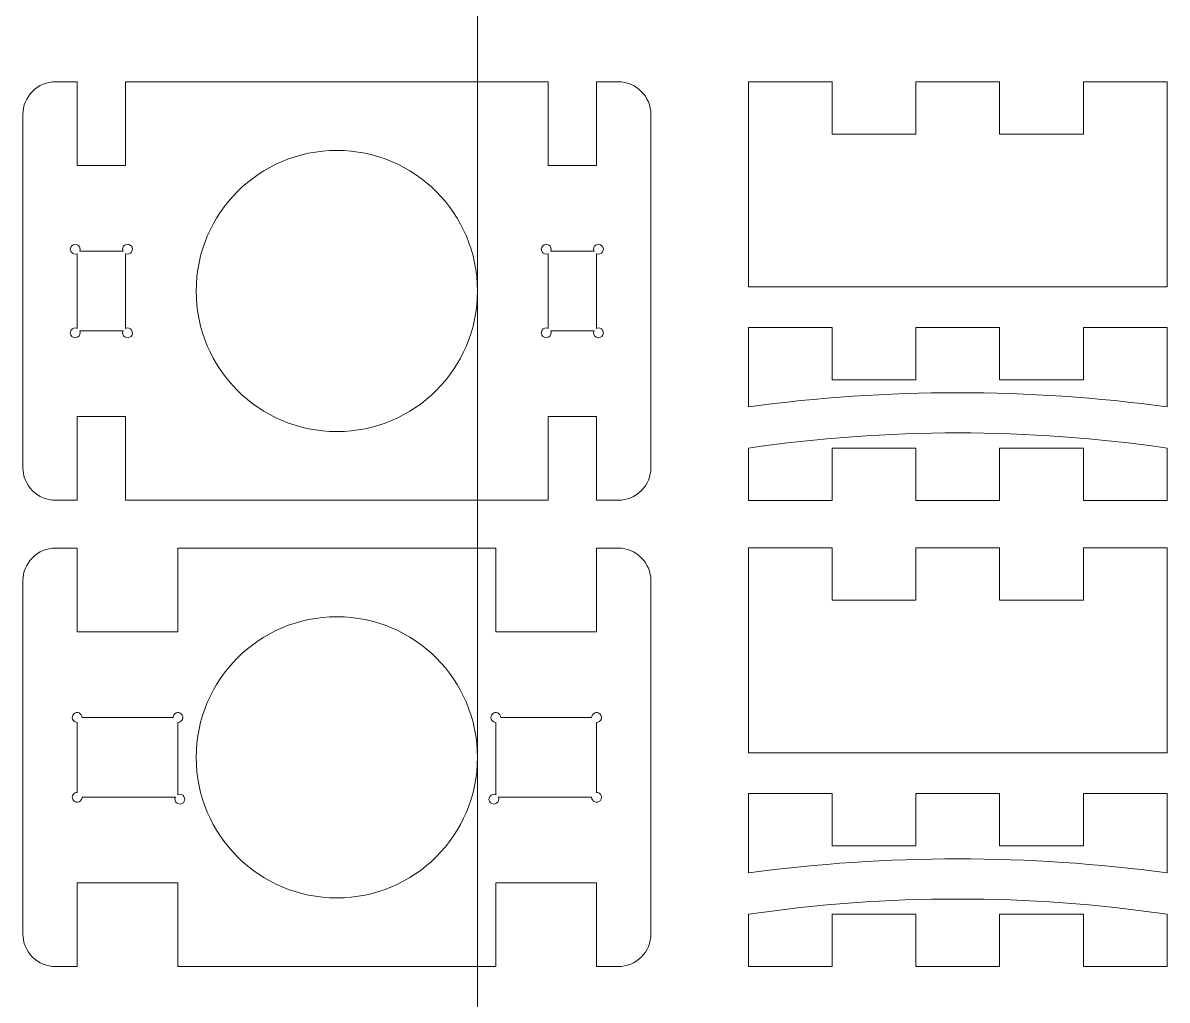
# Model space of a CAD drawing. Header units: millimetres. Extents: x -225 to -1, y -480 to 312.
# Drawn here: x -225 to -137.6, y 79.7 to 154.5 of the extents above; entities that cross this region are included whole.
import ezdxf

# ---------------------------------------------------------------- set-up
doc = ezdxf.new("R2010")
doc.units = ezdxf.units.MM
doc.header["$MEASUREMENT"] = 0
doc.layers.add('Ebene 1', color=7, linetype='Continuous')

msp = doc.modelspace()

# ---------------------------------------------------------------- linework, layer by layer
at = {"color": 1, "lineweight": 9}
for points, knots in [([(-190.2939, 133.9706), (-190.2939, 139.9077), (-195.1068, 144.7206), (-201.0439, 144.7206), (-201.0439, 144.7206), (-206.9809, 144.7206), (-211.7939, 139.9077), (-211.7939, 133.9706), (-211.7939, 133.9706), (-211.7939, 128.0336), (-206.981, 123.2206), (-201.0439, 123.2206), (-201.0439, 123.2206), (-195.1069, 123.2206), (-190.2939, 128.0335), (-190.2939, 133.9705), (-190.2939, 312.0805), (-190.2939, -222.2554), (-190.2939, 133.9706)], [0, 0, 0, 0, 0.2, 0.2, 0.2, 0.2, 0.4, 0.4, 0.4, 0.4, 0.6, 0.6, 0.6, 0.6, 1, 1, 1, 1.0001, 1.0001, 1.0001, 1.0001]), ([(-190.2939, 62.2386), (-190.2939, 68.1757), (-195.1068, 72.9886), (-201.0439, 72.9886), (-201.0439, 72.9886), (-206.9809, 72.9886), (-211.7939, 68.1757), (-211.7939, 62.2386), (-211.7939, 62.2386), (-211.7939, 56.3016), (-206.981, 51.4886), (-201.0439, 51.4886), (-201.0439, 51.4886), (-195.1069, 51.4886), (-190.2939, 56.3015), (-190.2939, 62.2385), (-190.2939, 240.3485), (-190.2939, -293.9874), (-190.2939, 62.2386)], [0, 0, 0, 0, 0.2, 0.2, 0.2, 0.2, 0.4, 0.4, 0.4, 0.4, 0.6, 0.6, 0.6, 0.6, 1, 1, 1, 1.0001, 1.0001, 1.0001, 1.0001]), ([(-190.2939, -9.4934), (-190.2939, -3.5563), (-195.1068, 1.2566), (-201.0439, 1.2566), (-201.0439, 1.2566), (-206.9809, 1.2566), (-211.7939, -3.5563), (-211.7939, -9.4934), (-211.7939, -9.4934), (-211.7939, -15.4304), (-206.981, -20.2434), (-201.0439, -20.2434), (-201.0439, -20.2434), (-195.1069, -20.2434), (-190.2939, -15.4305), (-190.2939, -9.4935), (-190.2939, 168.6165), (-190.2939, -365.7194), (-190.2939, -9.4934)], [0, 0, 0, 0, 0.2, 0.2, 0.2, 0.2, 0.4, 0.4, 0.4, 0.4, 0.6, 0.6, 0.6, 0.6, 1, 1, 1, 1.0001, 1.0001, 1.0001, 1.0001]), ([(-222.5439, 117.9706), (-223.2065, 117.9702), (-223.8422, 118.233), (-224.311, 118.7013), (-224.311, 118.7013), (-224.7799, 119.1695), (-225.0435, 119.808), (-225.0439, 120.4706), (-225.0439, 120.4706), (-225.0439, 120.4706), (-225.0439, 147.4706), (-225.0439, 147.4706), (-225.0439, 147.4706), (-225.0443, 148.1332), (-224.7815, 148.7689), (-224.3132, 149.2377), (-224.3132, 149.2377), (-223.845, 149.7066), (-223.2065, 149.9702), (-222.5439, 149.9706), (-222.5439, 149.9706), (-222.5439, 149.9706), (-220.8939, 149.9706), (-220.8939, 149.9706), (-220.8939, 149.9706), (-220.8939, 149.9706), (-220.8939, 143.5706), (-220.8939, 143.5706), (-220.8939, 143.5706), (-220.8939, 143.5706), (-217.1939, 143.5706), (-217.1939, 143.5706), (-217.1939, 143.5706), (-217.1939, 143.5706), (-217.1939, 149.9706), (-217.1939, 149.9706), (-217.1939, 149.9706), (-217.1939, 149.9706), (-184.8939, 149.9706), (-184.8939, 149.9706), (-184.8939, 149.9706), (-184.8939, 149.9706), (-184.8939, 143.5706), (-184.8939, 143.5706), (-184.8939, 143.5706), (-184.8939, 143.5706), (-181.1939, 143.5706), (-181.1939, 143.5706), (-181.1939, 143.5706), (-181.1939, 143.5706), (-181.1939, 149.9706), (-181.1939, 149.9706), (-181.1939, 149.9706), (-181.1939, 149.9706), (-179.5439, 149.9706), (-179.5439, 149.9706), (-179.5439, 149.9706), (-178.8813, 149.971), (-178.2456, 149.7082), (-177.7768, 149.2399), (-177.7768, 149.2399), (-177.3079, 148.7717), (-177.0443, 148.1332), (-177.0439, 147.4706), (-177.0439, 147.4706), (-177.0439, 147.4706), (-177.0439, 120.4706), (-177.0439, 120.4706), (-177.0439, 120.4706), (-177.0435, 119.808), (-177.3063, 119.1723), (-177.7746, 118.7035), (-177.7746, 118.7035), (-178.2428, 118.2346), (-178.8813, 117.971), (-179.5439, 117.9706), (-179.5439, 117.9706), (-179.5439, 117.9706), (-181.1939, 117.9706), (-181.1939, 117.9706), (-181.1939, 117.9706), (-181.1939, 117.9706), (-181.1939, 124.3706), (-181.1939, 124.3706), (-181.1939, 124.3706), (-181.1939, 124.3706), (-184.8939, 124.3706), (-184.8939, 124.3706), (-184.8939, 124.3706), (-184.8939, 124.3706), (-184.8939, 117.9706), (-184.8939, 117.9706), (-184.8939, 117.9706), (-184.8939, 117.9706), (-217.1939, 117.9706), (-217.1939, 117.9706), (-217.1939, 117.9706), (-217.1939, 117.9706), (-217.1939, 124.3706), (-217.1939, 124.3706), (-217.1939, 124.3706), (-217.1939, 124.3706), (-220.8939, 124.3706), (-220.8939, 124.3706), (-220.8939, 124.3706), (-220.8939, 124.3706), (-220.8939, 117.9706), (-220.8939, 117.9706), (-220.8939, 117.9706), (-220.8939, 117.9706), (-222.5439, 117.9706), (-222.5439, 117.9706)], [0, 0, 0, 0, 0.0344828, 0.0344828, 0.0344828, 0.0344828, 0.0689655, 0.0689655, 0.0689655, 0.0689655, 0.1034483, 0.1034483, 0.1034483, 0.1034483, 0.137931, 0.137931, 0.137931, 0.137931, 0.1724138, 0.1724138, 0.1724138, 0.1724138, 0.2068966, 0.2068966, 0.2068966, 0.2068966, 0.2413793, 0.2413793, 0.2413793, 0.2413793, 0.2758621, 0.2758621, 0.2758621, 0.2758621, 0.3103448, 0.3103448, 0.3103448, 0.3103448, 0.3448276, 0.3448276, 0.3448276, 0.3448276, 0.3793103, 0.3793103, 0.3793103, 0.3793103, 0.4137931, 0.4137931, 0.4137931, 0.4137931, 0.4482759, 0.4482759, 0.4482759, 0.4482759, 0.4827586, 0.4827586, 0.4827586, 0.4827586, 0.5172414, 0.5172414, 0.5172414, 0.5172414, 0.5517241, 0.5517241, 0.5517241, 0.5517241, 0.5862069, 0.5862069, 0.5862069, 0.5862069, 0.6206897, 0.6206897, 0.6206897, 0.6206897, 0.6551724, 0.6551724, 0.6551724, 0.6551724, 0.6896552, 0.6896552, 0.6896552, 0.6896552, 0.7241379, 0.7241379, 0.7241379, 0.7241379, 0.7586207, 0.7586207, 0.7586207, 0.7586207, 0.7931034, 0.7931034, 0.7931034, 0.7931034, 0.8275862, 0.8275862, 0.8275862, 0.8275862, 0.862069, 0.862069, 0.862069, 0.862069, 0.8965517, 0.8965517, 0.8965517, 0.8965517, 0.9310345, 0.9310345, 0.9310345, 0.9310345, 1, 1, 1, 1]), ([(-217.1939, 131.1143), (-217.0287, 131.1864), (-216.8355, 131.1308), (-216.7339, 130.9819), (-216.7339, 130.9819), (-216.6324, 130.8329), (-216.6511, 130.6328), (-216.7786, 130.5053), (-216.7786, 130.5053), (-216.906, 130.3778), (-217.1062, 130.3591), (-217.2551, 130.4606), (-217.2551, 130.4606), (-217.4041, 130.5622), (-217.4597, 130.7554), (-217.3876, 130.9206), (-217.3876, 130.9206), (-217.3876, 130.9206), (-220.7002, 130.9206), (-220.7002, 130.9206), (-220.7002, 130.9206), (-220.6281, 130.7554), (-220.6837, 130.5622), (-220.8326, 130.4606), (-220.8326, 130.4606), (-220.9816, 130.3591), (-221.1817, 130.3778), (-221.3092, 130.5053), (-221.3092, 130.5053), (-221.4367, 130.6327), (-221.4554, 130.8329), (-221.3539, 130.9818), (-221.3539, 130.9818), (-221.2523, 131.1308), (-221.0591, 131.1864), (-220.8939, 131.1143), (-220.8939, 131.1143), (-220.8939, 131.1143), (-220.8939, 136.8269), (-220.8939, 136.8269), (-220.8939, 136.8269), (-221.0591, 136.7548), (-221.2523, 136.8104), (-221.3539, 136.9593), (-221.3539, 136.9593), (-221.4554, 137.1083), (-221.4367, 137.3084), (-221.3092, 137.4359), (-221.3092, 137.4359), (-221.1818, 137.5634), (-220.9816, 137.5821), (-220.8327, 137.4806), (-220.8327, 137.4806), (-220.6837, 137.379), (-220.6281, 137.1858), (-220.7002, 137.0206), (-220.7002, 137.0206), (-220.7002, 137.0206), (-217.3876, 137.0206), (-217.3876, 137.0206), (-217.3876, 137.0206), (-217.4597, 137.1858), (-217.4041, 137.379), (-217.2552, 137.4806), (-217.2552, 137.4806), (-217.1062, 137.5821), (-216.9061, 137.5634), (-216.7786, 137.4359), (-216.7786, 137.4359), (-216.6511, 137.3085), (-216.6324, 137.1083), (-216.7339, 136.9594), (-216.7339, 136.9594), (-216.8355, 136.8104), (-217.0287, 136.7548), (-217.1939, 136.8269), (-217.1939, 136.8269), (-217.1939, 136.8269), (-217.1939, 131.1143), (-217.1939, 131.1143)], [0, 0, 0, 0, 0.047619, 0.047619, 0.047619, 0.047619, 0.0952381, 0.0952381, 0.0952381, 0.0952381, 0.1428571, 0.1428571, 0.1428571, 0.1428571, 0.1904762, 0.1904762, 0.1904762, 0.1904762, 0.2380952, 0.2380952, 0.2380952, 0.2380952, 0.2857143, 0.2857143, 0.2857143, 0.2857143, 0.3333333, 0.3333333, 0.3333333, 0.3333333, 0.3809524, 0.3809524, 0.3809524, 0.3809524, 0.4285714, 0.4285714, 0.4285714, 0.4285714, 0.4761905, 0.4761905, 0.4761905, 0.4761905, 0.5238095, 0.5238095, 0.5238095, 0.5238095, 0.5714286, 0.5714286, 0.5714286, 0.5714286, 0.6190476, 0.6190476, 0.6190476, 0.6190476, 0.6666667, 0.6666667, 0.6666667, 0.6666667, 0.7142857, 0.7142857, 0.7142857, 0.7142857, 0.7619048, 0.7619048, 0.7619048, 0.7619048, 0.8095238, 0.8095238, 0.8095238, 0.8095238, 0.8571429, 0.8571429, 0.8571429, 0.8571429, 0.9047619, 0.9047619, 0.9047619, 0.9047619, 1, 1, 1, 1]), ([(-184.8939, 136.8269), (-185.0591, 136.7548), (-185.2523, 136.8104), (-185.3539, 136.9593), (-185.3539, 136.9593), (-185.4554, 137.1083), (-185.4367, 137.3084), (-185.3092, 137.4359), (-185.3092, 137.4359), (-185.1818, 137.5634), (-184.9816, 137.5821), (-184.8327, 137.4806), (-184.8327, 137.4806), (-184.6837, 137.379), (-184.6281, 137.1858), (-184.7002, 137.0206), (-184.7002, 137.0206), (-184.7002, 137.0206), (-181.3876, 137.0206), (-181.3876, 137.0206), (-181.3876, 137.0206), (-181.4597, 137.1858), (-181.4041, 137.379), (-181.2552, 137.4806), (-181.2552, 137.4806), (-181.1062, 137.5821), (-180.9061, 137.5634), (-180.7786, 137.4359), (-180.7786, 137.4359), (-180.6511, 137.3085), (-180.6324, 137.1083), (-180.7339, 136.9594), (-180.7339, 136.9594), (-180.8355, 136.8104), (-181.0287, 136.7548), (-181.1939, 136.8269), (-181.1939, 136.8269), (-181.1939, 136.8269), (-181.1939, 131.1143), (-181.1939, 131.1143), (-181.1939, 131.1143), (-181.0287, 131.1864), (-180.8355, 131.1308), (-180.7339, 130.9819), (-180.7339, 130.9819), (-180.6324, 130.8329), (-180.6511, 130.6328), (-180.7786, 130.5053), (-180.7786, 130.5053), (-180.906, 130.3778), (-181.1062, 130.3591), (-181.2551, 130.4606), (-181.2551, 130.4606), (-181.4041, 130.5622), (-181.4597, 130.7554), (-181.3876, 130.9206), (-181.3876, 130.9206), (-181.3876, 130.9206), (-184.7002, 130.9206), (-184.7002, 130.9206), (-184.7002, 130.9206), (-184.6281, 130.7554), (-184.6837, 130.5622), (-184.8326, 130.4606), (-184.8326, 130.4606), (-184.9816, 130.3591), (-185.1817, 130.3778), (-185.3092, 130.5053), (-185.3092, 130.5053), (-185.4367, 130.6327), (-185.4554, 130.8329), (-185.3539, 130.9818), (-185.3539, 130.9818), (-185.2523, 131.1308), (-185.0591, 131.1864), (-184.8939, 131.1143), (-184.8939, 131.1143), (-184.8939, 131.1143), (-184.8939, 136.8269), (-184.8939, 136.8269)], [0, 0, 0, 0, 0.047619, 0.047619, 0.047619, 0.047619, 0.0952381, 0.0952381, 0.0952381, 0.0952381, 0.1428571, 0.1428571, 0.1428571, 0.1428571, 0.1904762, 0.1904762, 0.1904762, 0.1904762, 0.2380952, 0.2380952, 0.2380952, 0.2380952, 0.2857143, 0.2857143, 0.2857143, 0.2857143, 0.3333333, 0.3333333, 0.3333333, 0.3333333, 0.3809524, 0.3809524, 0.3809524, 0.3809524, 0.4285714, 0.4285714, 0.4285714, 0.4285714, 0.4761905, 0.4761905, 0.4761905, 0.4761905, 0.5238095, 0.5238095, 0.5238095, 0.5238095, 0.5714286, 0.5714286, 0.5714286, 0.5714286, 0.6190476, 0.6190476, 0.6190476, 0.6190476, 0.6666667, 0.6666667, 0.6666667, 0.6666667, 0.7142857, 0.7142857, 0.7142857, 0.7142857, 0.7619048, 0.7619048, 0.7619048, 0.7619048, 0.8095238, 0.8095238, 0.8095238, 0.8095238, 0.8571429, 0.8571429, 0.8571429, 0.8571429, 0.9047619, 0.9047619, 0.9047619, 0.9047619, 1, 1, 1, 1]), ([(-190.2939, -81.2254), (-190.2939, -75.2883), (-195.1068, -70.4754), (-201.0439, -70.4754), (-201.0439, -70.4754), (-206.9809, -70.4754), (-211.7939, -75.2883), (-211.7939, -81.2254), (-211.7939, -81.2254), (-211.7939, -87.1624), (-206.981, -91.9754), (-201.0439, -91.9754), (-201.0439, -91.9754), (-195.1069, -91.9754), (-190.2939, -87.1625), (-190.2939, -81.2255), (-190.2939, 96.8845), (-190.2939, -437.4514), (-190.2939, -81.2254)], [0, 0, 0, 0, 0.2, 0.2, 0.2, 0.2, 0.4, 0.4, 0.4, 0.4, 0.6, 0.6, 0.6, 0.6, 1, 1, 1, 1.0001, 1.0001, 1.0001, 1.0001])]:
    msp.add_open_spline(points, degree=3, knots=knots, dxfattribs=at)
at = {"layer": 'Ebene 1', "color": 1, "lineweight": 9}
for points, knots in [([(-190.2939, 98.3124), (-190.2939, 104.2495), (-195.1068, 109.0624), (-201.0439, 109.0624), (-201.0439, 109.0624), (-206.9809, 109.0624), (-211.7939, 104.2495), (-211.7939, 98.3124), (-211.7939, 98.3124), (-211.7939, 92.3754), (-206.981, 87.5624), (-201.0439, 87.5624), (-201.0439, 87.5624), (-195.1069, 87.5624), (-190.2939, 92.3753), (-190.2939, 98.3123), (-190.2939, 276.4223), (-190.2939, -257.9136), (-190.2939, 98.3124)], [0, 0, 0, 0, 0.2, 0.2, 0.2, 0.2, 0.4, 0.4, 0.4, 0.4, 0.6, 0.6, 0.6, 0.6, 1, 1, 1, 1.0001, 1.0001, 1.0001, 1.0001]), ([(-190.2939, 26.5804), (-190.2939, 32.5175), (-195.1068, 37.3304), (-201.0439, 37.3304), (-201.0439, 37.3304), (-206.9809, 37.3304), (-211.7939, 32.5175), (-211.7939, 26.5804), (-211.7939, 26.5804), (-211.7939, 20.6434), (-206.981, 15.8304), (-201.0439, 15.8304), (-201.0439, 15.8304), (-195.1069, 15.8304), (-190.2939, 20.6433), (-190.2939, 26.5803), (-190.2939, 204.6903), (-190.2939, -329.6456), (-190.2939, 26.5804)], [0, 0, 0, 0, 0.2, 0.2, 0.2, 0.2, 0.4, 0.4, 0.4, 0.4, 0.6, 0.6, 0.6, 0.6, 1, 1, 1, 1.0001, 1.0001, 1.0001, 1.0001]), ([(-137.5815, 149.9707), (-137.5815, 149.9707), (-137.5815, 134.3009), (-137.5815, 134.3009), (-137.5815, 134.3009), (-137.5815, 134.3009), (-169.5815, 134.3009), (-169.5815, 134.3009), (-169.5815, 134.3009), (-169.5815, 134.3009), (-169.5815, 149.9707), (-169.5815, 149.9707), (-169.5815, 149.9707), (-169.5815, 149.9707), (-163.1815, 149.9707), (-163.1815, 149.9707), (-163.1815, 149.9707), (-163.1815, 149.9707), (-163.1815, 145.9707), (-163.1815, 145.9707), (-163.1815, 145.9707), (-163.1815, 145.9707), (-156.7815, 145.9707), (-156.7815, 145.9707), (-156.7815, 145.9707), (-156.7815, 145.9707), (-156.7815, 149.9707), (-156.7815, 149.9707), (-156.7815, 149.9707), (-156.7815, 149.9707), (-150.3815, 149.9707), (-150.3815, 149.9707), (-150.3815, 149.9707), (-150.3815, 149.9707), (-150.3815, 145.9707), (-150.3815, 145.9707), (-150.3815, 145.9707), (-150.3815, 145.9707), (-143.9815, 145.9707), (-143.9815, 145.9707), (-143.9815, 145.9707), (-143.9815, 145.9707), (-143.9815, 149.9707), (-143.9815, 149.9707), (-143.9815, 149.9707), (-143.9815, 149.9707), (-137.5815, 149.9707), (-137.5815, 149.9707)], [0, 0, 0, 0, 0.0769231, 0.0769231, 0.0769231, 0.0769231, 0.1538462, 0.1538462, 0.1538462, 0.1538462, 0.2307692, 0.2307692, 0.2307692, 0.2307692, 0.3076923, 0.3076923, 0.3076923, 0.3076923, 0.3846154, 0.3846154, 0.3846154, 0.3846154, 0.4615385, 0.4615385, 0.4615385, 0.4615385, 0.5384615, 0.5384615, 0.5384615, 0.5384615, 0.6153846, 0.6153846, 0.6153846, 0.6153846, 0.6923077, 0.6923077, 0.6923077, 0.6923077, 0.7692308, 0.7692308, 0.7692308, 0.7692308, 0.8461538, 0.8461538, 0.8461538, 0.8461538, 1, 1, 1, 1]), ([(-190.2939, -45.1516), (-190.2939, -39.2145), (-195.1068, -34.4016), (-201.0439, -34.4016), (-201.0439, -34.4016), (-206.9809, -34.4016), (-211.7939, -39.2145), (-211.7939, -45.1516), (-211.7939, -45.1516), (-211.7939, -51.0886), (-206.981, -55.9016), (-201.0439, -55.9016), (-201.0439, -55.9016), (-195.1069, -55.9016), (-190.2939, -51.0887), (-190.2939, -45.1517), (-190.2939, 132.9583), (-190.2939, -401.3776), (-190.2939, -45.1516)], [0, 0, 0, 0, 0.2, 0.2, 0.2, 0.2, 0.4, 0.4, 0.4, 0.4, 0.6, 0.6, 0.6, 0.6, 1, 1, 1, 1.0001, 1.0001, 1.0001, 1.0001]), ([(-169.5815, 125.1208), (-169.5815, 125.1208), (-169.5815, 131.1922), (-169.5815, 131.1922), (-169.5815, 131.1922), (-169.5815, 131.1922), (-163.1815, 131.1922), (-163.1815, 131.1922), (-163.1815, 131.1922), (-163.1815, 131.1922), (-163.1815, 127.1922), (-163.1815, 127.1922), (-163.1815, 127.1922), (-163.1815, 127.1922), (-156.7815, 127.1922), (-156.7815, 127.1922), (-156.7815, 127.1922), (-156.7815, 127.1922), (-156.7815, 131.1922), (-156.7815, 131.1922), (-156.7815, 131.1922), (-156.7815, 131.1922), (-150.3815, 131.1922), (-150.3815, 131.1922), (-150.3815, 131.1922), (-150.3815, 131.1922), (-150.3815, 127.1922), (-150.3815, 127.1922), (-150.3815, 127.1922), (-150.3815, 127.1922), (-143.9815, 127.1922), (-143.9815, 127.1922), (-143.9815, 127.1922), (-143.9815, 127.1922), (-143.9815, 131.1922), (-143.9815, 131.1922), (-143.9815, 131.1922), (-143.9815, 131.1922), (-137.5815, 131.1922), (-137.5815, 131.1922), (-137.5815, 131.1922), (-137.5815, 131.1922), (-137.5815, 125.1208), (-137.5815, 125.1208), (-137.5815, 125.1208), (-148.2013, 126.5494), (-158.9618, 126.5496), (-169.5815, 125.1208)], [0, 0, 0, 0, 0.0769231, 0.0769231, 0.0769231, 0.0769231, 0.1538462, 0.1538462, 0.1538462, 0.1538462, 0.2307692, 0.2307692, 0.2307692, 0.2307692, 0.3076923, 0.3076923, 0.3076923, 0.3076923, 0.3846154, 0.3846154, 0.3846154, 0.3846154, 0.4615385, 0.4615385, 0.4615385, 0.4615385, 0.5384615, 0.5384615, 0.5384615, 0.5384615, 0.6153846, 0.6153846, 0.6153846, 0.6153846, 0.6923077, 0.6923077, 0.6923077, 0.6923077, 0.7692308, 0.7692308, 0.7692308, 0.7692308, 0.8461538, 0.8461538, 0.8461538, 0.8461538, 1, 1, 1, 1]), ([(-163.1815, 121.956), (-163.1815, 121.956), (-163.1815, 117.956), (-163.1815, 117.956), (-163.1815, 117.956), (-163.1815, 117.956), (-169.5815, 117.956), (-169.5815, 117.956), (-169.5815, 117.956), (-169.5815, 117.956), (-169.5815, 121.956), (-169.5815, 121.956), (-169.5815, 121.956), (-158.9729, 123.5158), (-148.1902, 123.5155), (-137.5815, 121.956), (-137.5815, 121.956), (-137.5815, 121.956), (-137.5815, 117.956), (-137.5815, 117.956), (-137.5815, 117.956), (-137.5815, 117.956), (-143.9815, 117.956), (-143.9815, 117.956), (-143.9815, 117.956), (-143.9815, 117.956), (-143.9815, 121.956), (-143.9815, 121.956), (-143.9815, 121.956), (-143.9815, 121.956), (-150.3815, 121.956), (-150.3815, 121.956), (-150.3815, 121.956), (-150.3815, 121.956), (-150.3815, 117.956), (-150.3815, 117.956), (-150.3815, 117.956), (-150.3815, 117.956), (-156.7815, 117.956), (-156.7815, 117.956), (-156.7815, 117.956), (-156.7815, 117.956), (-156.7815, 121.956), (-156.7815, 121.956), (-156.7815, 121.956), (-156.7815, 121.956), (-163.1815, 121.956), (-163.1815, 121.956)], [0, 0, 0, 0, 0.0769231, 0.0769231, 0.0769231, 0.0769231, 0.1538462, 0.1538462, 0.1538462, 0.1538462, 0.2307692, 0.2307692, 0.2307692, 0.2307692, 0.3076923, 0.3076923, 0.3076923, 0.3076923, 0.3846154, 0.3846154, 0.3846154, 0.3846154, 0.4615385, 0.4615385, 0.4615385, 0.4615385, 0.5384615, 0.5384615, 0.5384615, 0.5384615, 0.6153846, 0.6153846, 0.6153846, 0.6153846, 0.6923077, 0.6923077, 0.6923077, 0.6923077, 0.7692308, 0.7692308, 0.7692308, 0.7692308, 0.8461538, 0.8461538, 0.8461538, 0.8461538, 1, 1, 1, 1]), ([(-177.0439, 84.8124), (-177.0435, 84.1498), (-177.3063, 83.5141), (-177.7746, 83.0453), (-177.7746, 83.0453), (-178.2428, 82.5764), (-178.8813, 82.3128), (-179.5439, 82.3124), (-179.5439, 82.3124), (-179.5439, 82.3124), (-181.1939, 82.3124), (-181.1939, 82.3124), (-181.1939, 82.3124), (-181.1939, 82.3124), (-181.1939, 88.7124), (-181.1939, 88.7124), (-181.1939, 88.7124), (-181.1939, 88.7124), (-188.8939, 88.7124), (-188.8939, 88.7124), (-188.8939, 88.7124), (-188.8939, 88.7124), (-188.8939, 82.3124), (-188.8939, 82.3124), (-188.8939, 82.3124), (-188.8939, 82.3124), (-213.1939, 82.3124), (-213.1939, 82.3124), (-213.1939, 82.3124), (-213.1939, 82.3124), (-213.1939, 88.7124), (-213.1939, 88.7124), (-213.1939, 88.7124), (-213.1939, 88.7124), (-220.8939, 88.7124), (-220.8939, 88.7124), (-220.8939, 88.7124), (-220.8939, 88.7124), (-220.8939, 82.3124), (-220.8939, 82.3124), (-220.8939, 82.3124), (-220.8939, 82.3124), (-222.5439, 82.3124), (-222.5439, 82.3124), (-222.5439, 82.3124), (-223.2065, 82.312), (-223.8422, 82.5748), (-224.311, 83.0431), (-224.311, 83.0431), (-224.7799, 83.5113), (-225.0435, 84.1498), (-225.0439, 84.8124), (-225.0439, 84.8124), (-225.0439, 84.8124), (-225.0439, 111.8124), (-225.0439, 111.8124), (-225.0439, 111.8124), (-225.0443, 112.475), (-224.7815, 113.1107), (-224.3132, 113.5795), (-224.3132, 113.5795), (-223.845, 114.0484), (-223.2065, 114.312), (-222.5439, 114.3124), (-222.5439, 114.3124), (-222.5439, 114.3124), (-220.8939, 114.3124), (-220.8939, 114.3124), (-220.8939, 114.3124), (-220.8939, 114.3124), (-220.8939, 107.9124), (-220.8939, 107.9124), (-220.8939, 107.9124), (-220.8939, 107.9124), (-213.1939, 107.9124), (-213.1939, 107.9124), (-213.1939, 107.9124), (-213.1939, 107.9124), (-213.1939, 114.3124), (-213.1939, 114.3124), (-213.1939, 114.3124), (-213.1939, 114.3124), (-188.8939, 114.3124), (-188.8939, 114.3124), (-188.8939, 114.3124), (-188.8939, 114.3124), (-188.8939, 107.9124), (-188.8939, 107.9124), (-188.8939, 107.9124), (-188.8939, 107.9124), (-181.1939, 107.9124), (-181.1939, 107.9124), (-181.1939, 107.9124), (-181.1939, 107.9124), (-181.1939, 114.3124), (-181.1939, 114.3124), (-181.1939, 114.3124), (-181.1939, 114.3124), (-179.5439, 114.3124), (-179.5439, 114.3124), (-179.5439, 114.3124), (-178.8813, 114.3128), (-178.2456, 114.05), (-177.7768, 113.5817), (-177.7768, 113.5817), (-177.3079, 113.1135), (-177.0443, 112.475), (-177.0439, 111.8124), (-177.0439, 111.8124), (-177.0439, 111.8124), (-177.0439, 84.8124), (-177.0439, 84.8124)], [0, 0, 0, 0, 0.0344828, 0.0344828, 0.0344828, 0.0344828, 0.0689655, 0.0689655, 0.0689655, 0.0689655, 0.1034483, 0.1034483, 0.1034483, 0.1034483, 0.137931, 0.137931, 0.137931, 0.137931, 0.1724138, 0.1724138, 0.1724138, 0.1724138, 0.2068966, 0.2068966, 0.2068966, 0.2068966, 0.2413793, 0.2413793, 0.2413793, 0.2413793, 0.2758621, 0.2758621, 0.2758621, 0.2758621, 0.3103448, 0.3103448, 0.3103448, 0.3103448, 0.3448276, 0.3448276, 0.3448276, 0.3448276, 0.3793103, 0.3793103, 0.3793103, 0.3793103, 0.4137931, 0.4137931, 0.4137931, 0.4137931, 0.4482759, 0.4482759, 0.4482759, 0.4482759, 0.4827586, 0.4827586, 0.4827586, 0.4827586, 0.5172414, 0.5172414, 0.5172414, 0.5172414, 0.5517241, 0.5517241, 0.5517241, 0.5517241, 0.5862069, 0.5862069, 0.5862069, 0.5862069, 0.6206897, 0.6206897, 0.6206897, 0.6206897, 0.6551724, 0.6551724, 0.6551724, 0.6551724, 0.6896552, 0.6896552, 0.6896552, 0.6896552, 0.7241379, 0.7241379, 0.7241379, 0.7241379, 0.7586207, 0.7586207, 0.7586207, 0.7586207, 0.7931034, 0.7931034, 0.7931034, 0.7931034, 0.8275862, 0.8275862, 0.8275862, 0.8275862, 0.862069, 0.862069, 0.862069, 0.862069, 0.8965517, 0.8965517, 0.8965517, 0.8965517, 0.9310345, 0.9310345, 0.9310345, 0.9310345, 1, 1, 1, 1]), ([(-137.5815, 114.327), (-137.5815, 114.327), (-137.5815, 98.6572), (-137.5815, 98.6572), (-137.5815, 98.6572), (-137.5815, 98.6572), (-169.5815, 98.6572), (-169.5815, 98.6572), (-169.5815, 98.6572), (-169.5815, 98.6572), (-169.5815, 114.327), (-169.5815, 114.327), (-169.5815, 114.327), (-169.5815, 114.327), (-163.1815, 114.327), (-163.1815, 114.327), (-163.1815, 114.327), (-163.1815, 114.327), (-163.1815, 110.327), (-163.1815, 110.327), (-163.1815, 110.327), (-163.1815, 110.327), (-156.7815, 110.327), (-156.7815, 110.327), (-156.7815, 110.327), (-156.7815, 110.327), (-156.7815, 114.327), (-156.7815, 114.327), (-156.7815, 114.327), (-156.7815, 114.327), (-150.3815, 114.327), (-150.3815, 114.327), (-150.3815, 114.327), (-150.3815, 114.327), (-150.3815, 110.327), (-150.3815, 110.327), (-150.3815, 110.327), (-150.3815, 110.327), (-143.9815, 110.327), (-143.9815, 110.327), (-143.9815, 110.327), (-143.9815, 110.327), (-143.9815, 114.327), (-143.9815, 114.327), (-143.9815, 114.327), (-143.9815, 114.327), (-137.5815, 114.327), (-137.5815, 114.327)], [0, 0, 0, 0, 0.0769231, 0.0769231, 0.0769231, 0.0769231, 0.1538462, 0.1538462, 0.1538462, 0.1538462, 0.2307692, 0.2307692, 0.2307692, 0.2307692, 0.3076923, 0.3076923, 0.3076923, 0.3076923, 0.3846154, 0.3846154, 0.3846154, 0.3846154, 0.4615385, 0.4615385, 0.4615385, 0.4615385, 0.5384615, 0.5384615, 0.5384615, 0.5384615, 0.6153846, 0.6153846, 0.6153846, 0.6153846, 0.6923077, 0.6923077, 0.6923077, 0.6923077, 0.7692308, 0.7692308, 0.7692308, 0.7692308, 0.8461538, 0.8461538, 0.8461538, 0.8461538, 1, 1, 1, 1]), ([(-220.5189, 95.2624), (-220.5188, 95.1106), (-220.6101, 94.9737), (-220.7503, 94.9156), (-220.7503, 94.9156), (-220.8905, 94.8574), (-221.0519, 94.8894), (-221.1593, 94.9967), (-221.1593, 94.9967), (-221.2667, 95.1039), (-221.2989, 95.2653), (-221.2409, 95.4055), (-221.2409, 95.4055), (-221.1829, 95.5458), (-221.0457, 95.6373), (-220.8939, 95.6374), (-220.8939, 95.6374), (-220.8939, 95.6374), (-220.8939, 100.9874), (-220.8939, 100.9874), (-220.8939, 100.9874), (-221.0457, 100.9873), (-221.1826, 101.0786), (-221.2407, 101.2188), (-221.2407, 101.2188), (-221.2989, 101.359), (-221.2669, 101.5204), (-221.1596, 101.6278), (-221.1596, 101.6278), (-221.0524, 101.7352), (-220.891, 101.7674), (-220.7508, 101.7094), (-220.7508, 101.7094), (-220.6105, 101.6514), (-220.519, 101.5142), (-220.5189, 101.3624), (-220.5189, 101.3624), (-220.5189, 101.3624), (-213.5689, 101.3624), (-213.5689, 101.3624), (-213.5689, 101.3624), (-213.569, 101.5142), (-213.4777, 101.6511), (-213.3375, 101.7092), (-213.3375, 101.7092), (-213.1973, 101.7674), (-213.0359, 101.7354), (-212.9285, 101.6281), (-212.9285, 101.6281), (-212.8211, 101.5209), (-212.7889, 101.3595), (-212.8469, 101.2193), (-212.8469, 101.2193), (-212.9049, 101.079), (-213.0421, 100.9875), (-213.1939, 100.9874), (-213.1939, 100.9874), (-213.1939, 100.9874), (-213.1939, 95.4561), (-213.1939, 95.4561), (-213.1939, 95.4561), (-213.0287, 95.5282), (-212.8355, 95.4726), (-212.7339, 95.3237), (-212.7339, 95.3237), (-212.6324, 95.1747), (-212.6511, 94.9746), (-212.7786, 94.8471), (-212.7786, 94.8471), (-212.906, 94.7196), (-213.1062, 94.7009), (-213.2551, 94.8024), (-213.2551, 94.8024), (-213.4041, 94.904), (-213.4597, 95.0972), (-213.3876, 95.2624), (-213.3876, 95.2624), (-213.3876, 95.2624), (-220.5189, 95.2624), (-220.5189, 95.2624)], [0, 0, 0, 0, 0.047619, 0.047619, 0.047619, 0.047619, 0.0952381, 0.0952381, 0.0952381, 0.0952381, 0.1428571, 0.1428571, 0.1428571, 0.1428571, 0.1904762, 0.1904762, 0.1904762, 0.1904762, 0.2380952, 0.2380952, 0.2380952, 0.2380952, 0.2857143, 0.2857143, 0.2857143, 0.2857143, 0.3333333, 0.3333333, 0.3333333, 0.3333333, 0.3809524, 0.3809524, 0.3809524, 0.3809524, 0.4285714, 0.4285714, 0.4285714, 0.4285714, 0.4761905, 0.4761905, 0.4761905, 0.4761905, 0.5238095, 0.5238095, 0.5238095, 0.5238095, 0.5714286, 0.5714286, 0.5714286, 0.5714286, 0.6190476, 0.6190476, 0.6190476, 0.6190476, 0.6666667, 0.6666667, 0.6666667, 0.6666667, 0.7142857, 0.7142857, 0.7142857, 0.7142857, 0.7619048, 0.7619048, 0.7619048, 0.7619048, 0.8095238, 0.8095238, 0.8095238, 0.8095238, 0.8571429, 0.8571429, 0.8571429, 0.8571429, 0.9047619, 0.9047619, 0.9047619, 0.9047619, 1, 1, 1, 1]), ([(-181.1939, 95.6374), (-181.0421, 95.6375), (-180.9052, 95.5462), (-180.8471, 95.406), (-180.8471, 95.406), (-180.7889, 95.2658), (-180.8209, 95.1044), (-180.9282, 94.997), (-180.9282, 94.997), (-181.0354, 94.8896), (-181.1968, 94.8574), (-181.337, 94.9154), (-181.337, 94.9154), (-181.4773, 94.9734), (-181.5688, 95.1106), (-181.5689, 95.2624), (-181.5689, 95.2624), (-181.5689, 95.2624), (-188.7002, 95.2624), (-188.7002, 95.2624), (-188.7002, 95.2624), (-188.6281, 95.0972), (-188.6837, 94.904), (-188.8326, 94.8024), (-188.8326, 94.8024), (-188.9816, 94.7009), (-189.1817, 94.7196), (-189.3092, 94.8471), (-189.3092, 94.8471), (-189.4367, 94.9745), (-189.4554, 95.1747), (-189.3539, 95.3236), (-189.3539, 95.3236), (-189.2523, 95.4726), (-189.0591, 95.5282), (-188.8939, 95.4561), (-188.8939, 95.4561), (-188.8939, 95.4561), (-188.8939, 100.9874), (-188.8939, 100.9874), (-188.8939, 100.9874), (-189.0457, 100.9873), (-189.1826, 101.0786), (-189.2407, 101.2188), (-189.2407, 101.2188), (-189.2989, 101.359), (-189.2669, 101.5204), (-189.1596, 101.6278), (-189.1596, 101.6278), (-189.0524, 101.7352), (-188.891, 101.7674), (-188.7508, 101.7094), (-188.7508, 101.7094), (-188.6105, 101.6514), (-188.519, 101.5142), (-188.5189, 101.3624), (-188.5189, 101.3624), (-188.5189, 101.3624), (-181.5689, 101.3624), (-181.5689, 101.3624), (-181.5689, 101.3624), (-181.569, 101.5142), (-181.4777, 101.6511), (-181.3375, 101.7092), (-181.3375, 101.7092), (-181.1973, 101.7674), (-181.0359, 101.7354), (-180.9285, 101.6281), (-180.9285, 101.6281), (-180.8211, 101.5209), (-180.7889, 101.3595), (-180.8469, 101.2193), (-180.8469, 101.2193), (-180.9049, 101.079), (-181.0421, 100.9875), (-181.1939, 100.9874), (-181.1939, 100.9874), (-181.1939, 100.9874), (-181.1939, 95.6374), (-181.1939, 95.6374)], [0, 0, 0, 0, 0.047619, 0.047619, 0.047619, 0.047619, 0.0952381, 0.0952381, 0.0952381, 0.0952381, 0.1428571, 0.1428571, 0.1428571, 0.1428571, 0.1904762, 0.1904762, 0.1904762, 0.1904762, 0.2380952, 0.2380952, 0.2380952, 0.2380952, 0.2857143, 0.2857143, 0.2857143, 0.2857143, 0.3333333, 0.3333333, 0.3333333, 0.3333333, 0.3809524, 0.3809524, 0.3809524, 0.3809524, 0.4285714, 0.4285714, 0.4285714, 0.4285714, 0.4761905, 0.4761905, 0.4761905, 0.4761905, 0.5238095, 0.5238095, 0.5238095, 0.5238095, 0.5714286, 0.5714286, 0.5714286, 0.5714286, 0.6190476, 0.6190476, 0.6190476, 0.6190476, 0.6666667, 0.6666667, 0.6666667, 0.6666667, 0.7142857, 0.7142857, 0.7142857, 0.7142857, 0.7619048, 0.7619048, 0.7619048, 0.7619048, 0.8095238, 0.8095238, 0.8095238, 0.8095238, 0.8571429, 0.8571429, 0.8571429, 0.8571429, 0.9047619, 0.9047619, 0.9047619, 0.9047619, 1, 1, 1, 1]), ([(-169.5815, 89.4771), (-169.5815, 89.4771), (-169.5815, 95.5485), (-169.5815, 95.5485), (-169.5815, 95.5485), (-169.5815, 95.5485), (-163.1815, 95.5485), (-163.1815, 95.5485), (-163.1815, 95.5485), (-163.1815, 95.5485), (-163.1815, 91.5485), (-163.1815, 91.5485), (-163.1815, 91.5485), (-163.1815, 91.5485), (-156.7815, 91.5485), (-156.7815, 91.5485), (-156.7815, 91.5485), (-156.7815, 91.5485), (-156.7815, 95.5485), (-156.7815, 95.5485), (-156.7815, 95.5485), (-156.7815, 95.5485), (-150.3815, 95.5485), (-150.3815, 95.5485), (-150.3815, 95.5485), (-150.3815, 95.5485), (-150.3815, 91.5485), (-150.3815, 91.5485), (-150.3815, 91.5485), (-150.3815, 91.5485), (-143.9815, 91.5485), (-143.9815, 91.5485), (-143.9815, 91.5485), (-143.9815, 91.5485), (-143.9815, 95.5485), (-143.9815, 95.5485), (-143.9815, 95.5485), (-143.9815, 95.5485), (-137.5815, 95.5485), (-137.5815, 95.5485), (-137.5815, 95.5485), (-137.5815, 95.5485), (-137.5815, 89.4771), (-137.5815, 89.4771), (-137.5815, 89.4771), (-148.2013, 90.9057), (-158.9618, 90.9059), (-169.5815, 89.4771)], [0, 0, 0, 0, 0.0769231, 0.0769231, 0.0769231, 0.0769231, 0.1538462, 0.1538462, 0.1538462, 0.1538462, 0.2307692, 0.2307692, 0.2307692, 0.2307692, 0.3076923, 0.3076923, 0.3076923, 0.3076923, 0.3846154, 0.3846154, 0.3846154, 0.3846154, 0.4615385, 0.4615385, 0.4615385, 0.4615385, 0.5384615, 0.5384615, 0.5384615, 0.5384615, 0.6153846, 0.6153846, 0.6153846, 0.6153846, 0.6923077, 0.6923077, 0.6923077, 0.6923077, 0.7692308, 0.7692308, 0.7692308, 0.7692308, 0.8461538, 0.8461538, 0.8461538, 0.8461538, 1, 1, 1, 1]), ([(-163.1815, 86.3123), (-163.1815, 86.3123), (-163.1815, 82.3123), (-163.1815, 82.3123), (-163.1815, 82.3123), (-163.1815, 82.3123), (-169.5815, 82.3123), (-169.5815, 82.3123), (-169.5815, 82.3123), (-169.5815, 82.3123), (-169.5815, 86.3123), (-169.5815, 86.3123), (-169.5815, 86.3123), (-158.9729, 87.8721), (-148.1902, 87.8718), (-137.5815, 86.3123), (-137.5815, 86.3123), (-137.5815, 86.3123), (-137.5815, 82.3123), (-137.5815, 82.3123), (-137.5815, 82.3123), (-137.5815, 82.3123), (-143.9815, 82.3123), (-143.9815, 82.3123), (-143.9815, 82.3123), (-143.9815, 82.3123), (-143.9815, 86.3123), (-143.9815, 86.3123), (-143.9815, 86.3123), (-143.9815, 86.3123), (-150.3815, 86.3123), (-150.3815, 86.3123), (-150.3815, 86.3123), (-150.3815, 86.3123), (-150.3815, 82.3123), (-150.3815, 82.3123), (-150.3815, 82.3123), (-150.3815, 82.3123), (-156.7815, 82.3123), (-156.7815, 82.3123), (-156.7815, 82.3123), (-156.7815, 82.3123), (-156.7815, 86.3123), (-156.7815, 86.3123), (-156.7815, 86.3123), (-156.7815, 86.3123), (-163.1815, 86.3123), (-163.1815, 86.3123)], [0, 0, 0, 0, 0.0769231, 0.0769231, 0.0769231, 0.0769231, 0.1538462, 0.1538462, 0.1538462, 0.1538462, 0.2307692, 0.2307692, 0.2307692, 0.2307692, 0.3076923, 0.3076923, 0.3076923, 0.3076923, 0.3846154, 0.3846154, 0.3846154, 0.3846154, 0.4615385, 0.4615385, 0.4615385, 0.4615385, 0.5384615, 0.5384615, 0.5384615, 0.5384615, 0.6153846, 0.6153846, 0.6153846, 0.6153846, 0.6923077, 0.6923077, 0.6923077, 0.6923077, 0.7692308, 0.7692308, 0.7692308, 0.7692308, 0.8461538, 0.8461538, 0.8461538, 0.8461538, 1, 1, 1, 1])]:
    msp.add_open_spline(points, degree=3, knots=knots, dxfattribs=at)

doc.saveas('drawing.dxf')
